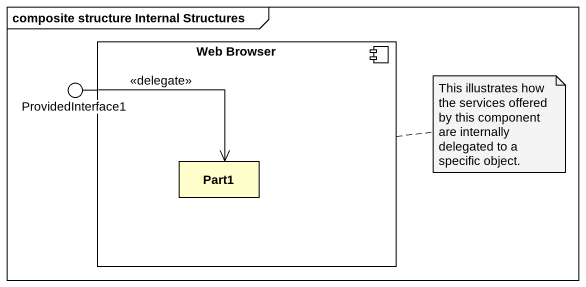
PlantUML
@startuml
mainframe composite structure Internal Structures
component "Web Browser" as Web_Browser {
  rectangle Part1
}
() ProvidedInterface1
Web_Browser -left- ProvidedInterface1
ProvidedInterface1 --> Part1 : <<delegate>>
note right of Web_Browser : This illustrates how the services offered by this component are internally delegated to a specific object.
@enduml
